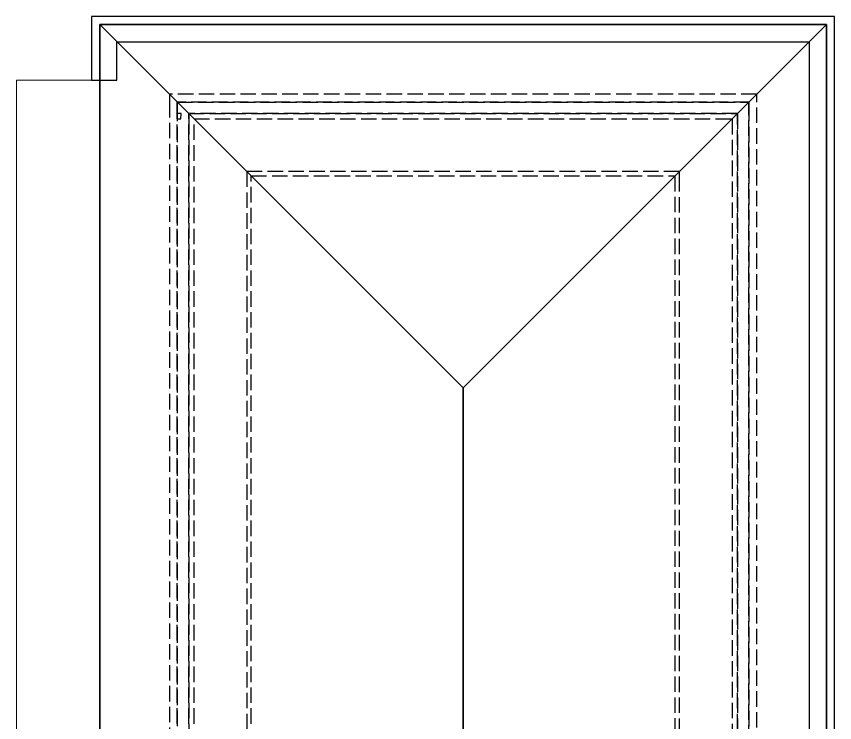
# Model space of a CAD drawing. Header units: millimetres. Extents: x 0 to 1200, y 0 to 841.
# Drawn here: x 400.6 to 506.5, y 310.1 to 401.6 of the extents above; entities that cross this region are included whole.
import ezdxf

# ---------------------------------------------------------------- set-up
doc = ezdxf.new("R2010")
doc.units = ezdxf.units.MM
doc.linetypes.add('VERDECKT2_S2', pattern=[2.7, 2, -0.7])
doc.layers.add('Standard', color=7, linetype='Continuous', lineweight=25)

msp = doc.modelspace()

# ---------------------------------------------------------------- linework, layer by layer
at = {"layer": 'Standard', "color": 7, "linetype": 'Continuous', "lineweight": 25}
for p, q in [((506.49, 401.59), (410.31, 401.59)), ((410.31, 401.59), (410.31, 393.31)), ((410.31, 401.59), (410.31, 393.31)), ((506.49, 401.59), (410.31, 401.59)), ((506.49, 245.41), (506.49, 401.59)), ((506.49, 245.41), (506.49, 401.59)), ((413.6, 393.31), (413.6, 398.3)), ((413.6, 398.3), (503.2, 398.3)), ((503.2, 398.3), (503.2, 248.7)), ((410.31, 393.31), (411.37, 393.31)), ((410.31, 393.31), (413.6, 393.31))]:
    msp.add_line(p, q, dxfattribs=at)
at = {"layer": 'Standard', "color": 34, "linetype": 'Continuous', "lineweight": 18}
for p, q in [((411.37, 400.52), (458.4, 353.5)), ((505.42, 400.52), (411.37, 400.52)), ((458.4, 353.5), (411.37, 400.52)), ((411.37, 400.52), (411.37, 299.2)), ((505.42, 400.52), (458.4, 353.5)), ((458.4, 353.5), (505.42, 400.52)), ((505.42, 246.47), (505.42, 400.52)), ((458.4, 353.5), (458.4, 293.5)), ((458.4, 293.5), (458.4, 353.5))]:
    msp.add_line(p, q, dxfattribs=at)
at = {"layer": 'Standard', "color": 255, "linetype": 'Continuous', "lineweight": 35}
for p, q in [((411.37, 400.52), (458.4, 353.5)), ((505.42, 400.52), (411.37, 400.52)), ((458.4, 353.5), (411.37, 400.52)), ((411.37, 400.52), (411.37, 299.2)), ((505.42, 400.52), (458.4, 353.5)), ((458.4, 353.5), (505.42, 400.52)), ((505.42, 246.47), (505.42, 400.52)), ((458.4, 353.5), (458.4, 293.5)), ((458.4, 293.5), (458.4, 353.5))]:
    msp.add_line(p, q, dxfattribs=at)
at = {"layer": 'Standard', "color": 1, "linetype": 'VERDECKT2_S2', "lineweight": -3}
for p, q in [((413.6, 398.3), (503.2, 398.3)), ((413.6, 393.31), (413.6, 398.3)), ((503.2, 398.3), (503.2, 248.7)), ((411.37, 393.31), (413.6, 393.31)), ((496.4, 391.5), (420.4, 391.5)), ((420.4, 391.5), (420.4, 390.5)), ((496.4, 390.5), (496.4, 391.5)), ((420.4, 390.5), (420.4, 299.2)), ((421.4, 390.5), (495.4, 390.5)), ((421.4, 390), (421.4, 390.5)), ((495.4, 390.5), (421.4, 390.5)), ((421.4, 390.5), (421.4, 390)), ((421.4, 299.2), (421.4, 390)), ((421.4, 390), (421.4, 299.2)), ((495.4, 390.5), (495.4, 390)), ((495.4, 390), (495.4, 390.5)), ((495.4, 390), (495.4, 256.5)), ((495.4, 256.5), (495.4, 390)), ((496.4, 255.5), (496.4, 390.5)), ((421.9, 389), (421.4, 389)), ((421.4, 389), (421.4, 388.31)), ((421.89, 388.31), (421.9, 389)), ((422.9, 389), (493.9, 389)), ((422.9, 299.2), (422.9, 389)), ((493.9, 389), (422.9, 389)), ((422.9, 389), (422.9, 388.31)), ((493.9, 389), (493.9, 258)), ((493.9, 388.31), (493.9, 389)), ((421.4, 388.31), (421.89, 388.31)), ((422.9, 388.31), (422.9, 299.2)), ((423.59, 388.31), (493.21, 388.31)), ((423.59, 299.2), (423.59, 388.31)), ((493.21, 388.31), (493.21, 258.69)), ((493.9, 258), (493.9, 388.31)), ((430.4, 381.5), (430.4, 299.2)), ((430.98, 381.5), (430.4, 381.5)), ((486.4, 381.5), (430.98, 381.5)), ((486.4, 380.92), (486.4, 381.5)), ((430.98, 380.92), (485.82, 380.92)), ((430.98, 299.2), (430.98, 380.92)), ((485.82, 380.92), (485.82, 266.08)), ((486.4, 265.5), (486.4, 380.92))]:
    msp.add_line(p, q, dxfattribs=at)
at = {"layer": 'Standard', "color": 7, "linetype": 'Continuous', "lineweight": 18}
for p, q in [((410.4, 393.31), (400.59, 393.31)), ((400.59, 393.31), (400.59, 298.5))]:
    msp.add_line(p, q, dxfattribs=at)

doc.saveas('drawing.dxf')
